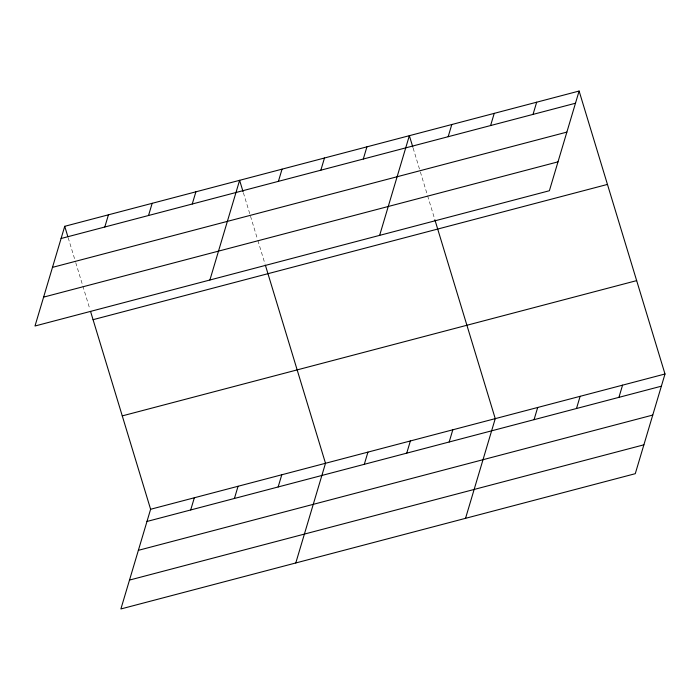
<?xml version="1.0" encoding="UTF-8"?>
<svg xmlns="http://www.w3.org/2000/svg" width="700" height="700" viewBox="0 0 700 700"><rect width="100%" height="100%" fill="white"/><g stroke="black" fill="none" stroke-linecap="round" stroke-linejoin="round"><path stroke-width="0.53" stroke-dasharray="3.5 2.62" d="M413.14 148.129L420.07 170.957M420.385 171.99L427.315 194.819M427.63 195.86L434.551 218.68M243.39 192.771L257.565 239.453M257.88 240.494L265.125 264.355M68.18 237.72L75.425 261.581M75.74 262.623L89.915 309.312"/><path stroke-width="1.05" d="M64.724 226.31L35 325.999L549.386 190.732L579.11 91.044L64.724 226.31L67.865 236.679M104.808 227.001L108.439 214.812M148.531 215.504L152.162 203.315M192.255 204.006L195.886 191.817M209.895 280.009L239.61 180.32L243.075 191.73M90.545 311.386L150.614 509.267L120.89 608.956L635.276 473.69L665 374.001L579.11 91.044M278.416 181.352L282.047 169.155M190.697 509.959L194.338 497.77M320.854 170.188L324.485 157.999M234.421 498.461L238.061 486.273M363.291 159.031L366.922 146.843M278.145 486.964L281.785 474.775M379.636 235.375L409.36 135.678L412.825 147.096M295.785 562.966L325.5 463.278L265.44 265.396M448.166 136.71L451.798 124.521M364.306 464.301L367.938 452.113M490.595 125.554L494.235 113.365M406.744 453.145L410.375 440.956M533.032 114.398L536.673 102.2M449.181 441.989L452.812 429.8M465.535 518.332L495.25 418.635L434.866 219.721M534.056 419.668L537.688 407.479M576.494 408.511L580.125 396.322M618.931 397.346L622.562 385.158M61.084 238.499L575.47 103.233M52.474 267.374L566.869 132.107M43.61 297.124L557.996 161.857M93.065 319.681L607.451 184.424M122.264 415.887L636.659 280.621M150.614 509.267L665 374.001M146.982 521.456L661.369 386.19M138.373 550.331L652.759 415.065M129.5 580.081L643.886 444.815"/></g></svg>
